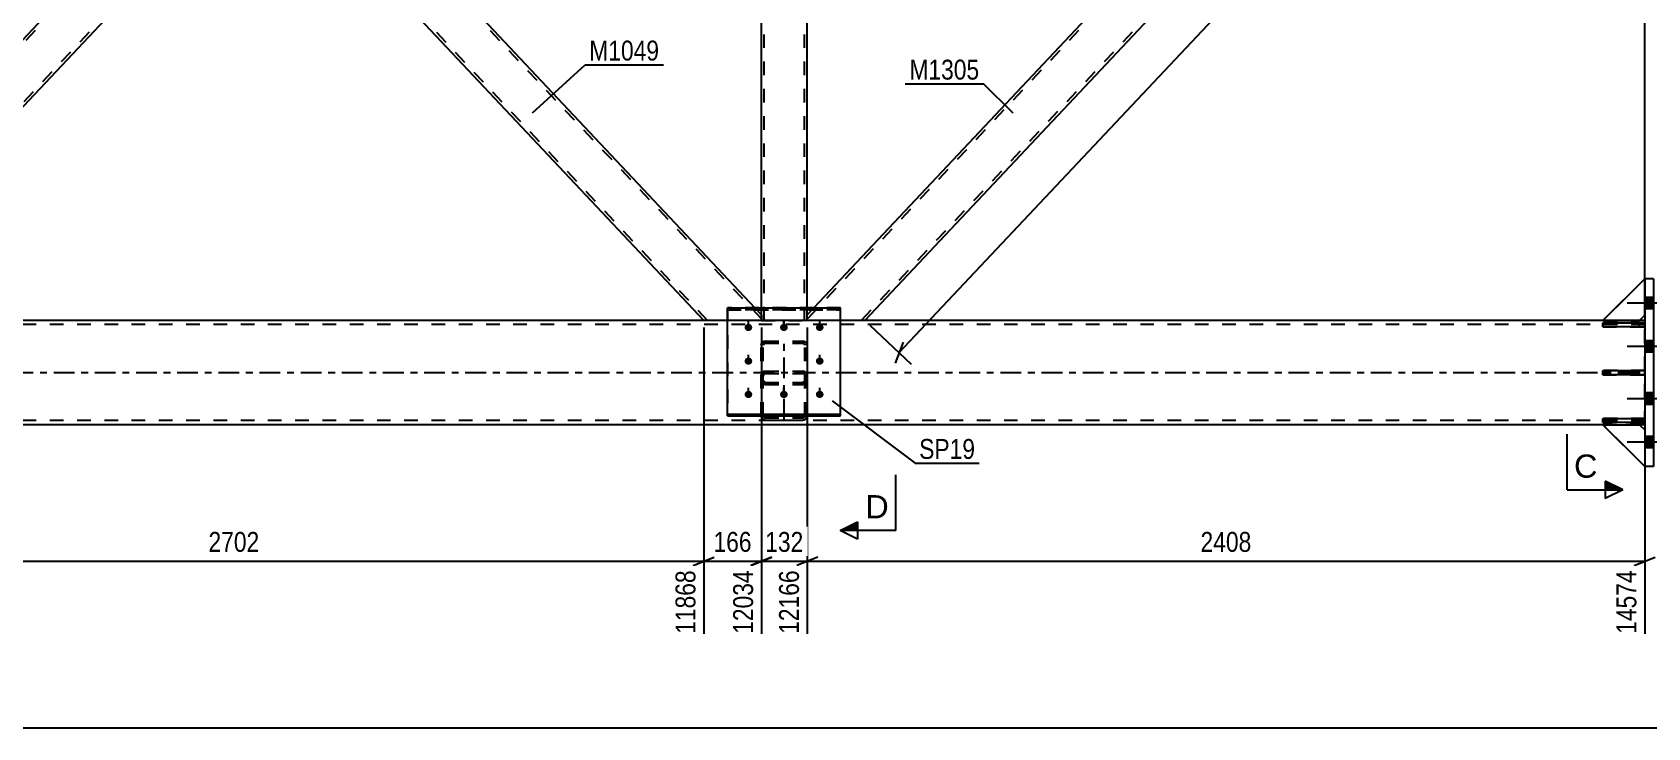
# Model space of a CAD drawing. Header units: millimetres. Extents: x 0 to 1189, y 0 to 841.
# Drawn here: x 552.4 to 784.7, y 419.2 to 519.2 of the extents above; entities that cross this region are included whole.
import ezdxf

# ---------------------------------------------------------------- set-up
doc = ezdxf.new("R2010")
doc.units = ezdxf.units.MM
doc.linetypes.add('DXK_LINE_DOT2', pattern=[3.9198, 1.9599, -1.9599])
doc.linetypes.add('DXK_LINE_DOT3', pattern=[5.9187, 2.979, -0.9799, 0.9799, -0.9799])
doc.styles.add('Arial', font='arial.ttf', dxfattribs={"height": 0.2})
doc.styles.add('Arial Narrow', font='ARIALN.TTF', dxfattribs={"height": 0.2})

# ---------------------------------------------------------------- blocks, each defined once
blk = doc.blocks.new('Part-814738513-4260 - 4109')
at = {"color": 7, "linetype": 'DXK_LINE_DOT2'}
for p, q in [((778.23, 462.73), (783.48, 462.73)), ((784.23, 456.73), (778.23, 462.73)), ((783.48, 462.73), (784.23, 461.98)), ((784.23, 461.98), (784.23, 456.73))]:
    blk.add_line(p, q, dxfattribs=at)
blk = doc.blocks.new('Part-814738513-4264 - 4109')
at = {"color": 2, "linetype": 'Continuous'}
for p, q in [((778.23, 463.65), (784.23, 463.65)), ((778.23, 463.05), (778.23, 463.65)), ((784.23, 463.05), (778.23, 463.05)), ((784.23, 463.65), (784.23, 463.05))]:
    blk.add_line(p, q, dxfattribs=at)
at = {"color": 7, "linetype": 'DXK_LINE_DOT2'}
blk.add_line((783.48, 463.05), (783.48, 463.65), dxfattribs=at)
blk = doc.blocks.new('Part-814738513-4386 - 4109')
at = {"color": 7, "linetype": 'DXK_LINE_DOT2'}
for p, q in [((657.23, 474.39), (657.18, 474.17)), ((657.18, 464.04), (657.18, 474.17)), ((657.36, 474.57), (657.23, 474.39)), ((657.55, 474.69), (657.36, 474.57)), ((657.48, 474.17), (657.51, 474.28)), ((657.48, 464.04), (657.48, 474.17)), ((657.51, 474.28), (657.57, 474.37)), ((657.78, 474.74), (657.55, 474.69)), ((657.57, 474.37), (657.67, 474.43)), ((657.67, 474.43), (657.78, 474.45)), ((657.78, 474.74), (663.18, 474.74)), ((657.78, 474.45), (663.18, 474.45)), ((663.41, 474.69), (663.18, 474.74)), ((663.18, 474.45), (663.3, 474.43)), ((663.3, 474.43), (663.4, 474.37)), ((663.4, 474.37), (663.46, 474.28)), ((663.61, 474.57), (663.41, 474.69)), ((663.46, 474.28), (663.48, 474.17)), ((663.48, 464.04), (663.48, 474.17)), ((663.74, 474.39), (663.61, 474.57)), ((663.78, 474.17), (663.74, 474.39)), ((663.78, 464.04), (663.78, 474.17)), ((657.18, 469.79), (657.23, 470.03)), ((657.51, 469.91), (657.48, 469.79)), ((657.57, 470.01), (657.51, 469.91)), ((657.55, 470.38), (657.78, 470.43)), ((657.67, 470.08), (657.57, 470.01)), ((657.78, 470.11), (657.67, 470.08)), ((657.78, 470.43), (663.18, 470.43)), ((657.78, 470.11), (663.18, 470.11)), ((663.18, 470.43), (663.41, 470.38)), ((663.3, 470.08), (663.18, 470.11)), ((663.4, 470.01), (663.3, 470.08)), ((663.46, 469.91), (663.4, 470.01)), ((663.48, 469.79), (663.46, 469.91)), ((663.74, 470.03), (663.78, 469.79)), ((657.18, 469.1), (657.23, 468.88)), ((657.23, 468.88), (657.36, 468.7)), ((657.36, 468.7), (657.55, 468.58)), ((657.51, 468.99), (657.48, 469.1)), ((657.57, 468.9), (657.51, 468.99)), ((657.55, 468.58), (657.78, 468.53)), ((657.67, 468.84), (657.57, 468.9)), ((657.78, 468.82), (657.67, 468.84)), ((657.78, 468.82), (663.18, 468.82)), ((657.78, 468.53), (663.18, 468.53)), ((663.3, 468.84), (663.18, 468.82)), ((663.18, 468.53), (663.41, 468.58)), ((663.4, 468.9), (663.3, 468.84)), ((663.46, 468.99), (663.4, 468.9)), ((663.41, 468.58), (663.61, 468.7)), ((663.48, 469.1), (663.46, 468.99)), ((663.61, 468.7), (663.74, 468.88)), ((663.74, 468.88), (663.78, 469.1)), ((657.19, 464), (657.18, 464.04)), ((657.48, 464.04), (657.51, 463.92)), ((657.51, 463.92), (657.57, 463.82)), ((657.57, 463.82), (657.67, 463.75)), ((657.67, 463.75), (657.78, 463.72)), ((657.78, 463.72), (663.18, 463.72)), ((663.18, 463.72), (663.3, 463.75)), ((663.3, 463.75), (663.4, 463.82)), ((663.4, 463.82), (663.46, 463.92)), ((663.46, 463.92), (663.48, 464.04)), ((663.78, 464.04), (663.78, 464))]:
    blk.add_line(p, q, dxfattribs=at)
at = {"color": 7, "linetype": 'DXK_LINE_DOT3'}
blk.add_line((660.48, 463.49), (660.48, 475.05), dxfattribs=at)
at = {"color": 2, "linetype": 'Continuous'}
for p, q in [((657.23, 463.8), (657.19, 464)), ((657.78, 463.4), (657.55, 463.45)), ((657.78, 463.4), (663.18, 463.4)), ((663.41, 463.45), (663.18, 463.4)), ((663.78, 464), (663.74, 463.8))]:
    blk.add_line(p, q, dxfattribs=at)
at = {"color": 7, "linetype": 'DXK_LINE_DOT2'}
for centre, start, end in [((657.81, 469.81), 114.3199, 159.2417), ((663.16, 469.81), 20.7583, 65.6801)]:
    blk.add_arc(centre, 0.621, start, end, dxfattribs=at)
at = {"color": 2, "linetype": 'Continuous'}
for centre, start, end in [((657.81, 464.02), 200.7583, 245.6801), ((663.16, 464.02), 294.3199, 339.2417)]:
    blk.add_arc(centre, 0.621, start, end, dxfattribs=at)
blk = doc.blocks.new('Part-814738513-4265 - 4109')
at = {"color": 2, "linetype": 'Continuous'}
for p, q in [((778.23, 477.4), (784.23, 477.4)), ((778.23, 476.8), (778.23, 477.4)), ((784.23, 476.8), (778.23, 476.8)), ((784.23, 477.4), (784.23, 476.8))]:
    blk.add_line(p, q, dxfattribs=at)
at = {"color": 7, "linetype": 'DXK_LINE_DOT2'}
blk.add_line((783.48, 476.8), (783.48, 477.4), dxfattribs=at)
blk = doc.blocks.new('Part-814738513-4251 - 4109')
at = {"color": 2, "linetype": 'Continuous'}
for p, q in [((784.23, 483.73), (778.23, 477.73)), ((783.48, 477.73), (784.23, 478.48)), ((778.23, 477.73), (783.48, 477.73))]:
    blk.add_line(p, q, dxfattribs=at)
at = {"color": 7, "linetype": 'DXK_LINE_DOT2'}
for p in [(784.23, 478.48), (784.23, 483.73), (784.23, 483.73)]:
    blk.add_line(p, (784.23, 483.73), dxfattribs=at)
blk = doc.blocks.new('Part-814738513-4254 - 4109')
at = {"color": 7, "linetype": 'DXK_LINE_DOT2'}
for p, q in [((784.23, 483.73), (778.23, 477.73)), ((784.23, 478.48), (784.23, 483.73)), ((783.48, 477.73), (784.23, 478.48)), ((778.23, 477.73), (783.48, 477.73))]:
    blk.add_line(p, q, dxfattribs=at)
blk = doc.blocks.new('Part-814738513-4257 - 4109')
at = {"color": 2, "linetype": 'Continuous'}
for p, q in [((784.23, 456.73), (778.23, 462.73)), ((778.23, 462.73), (783.48, 462.73)), ((783.48, 462.73), (784.23, 461.98))]:
    blk.add_line(p, q, dxfattribs=at)
at = {"color": 7, "linetype": 'DXK_LINE_DOT2'}
blk.add_line((784.23, 461.98), (784.23, 456.73), dxfattribs=at)
blk = doc.blocks.new('Part-814738513-4261 - 4109')
at = {"color": 7, "linetype": 'DXK_LINE_DOT2'}
for p, q in [((784.23, 463.65), (778.23, 463.65)), ((778.23, 463.65), (778.23, 463.05)), ((778.23, 463.05), (784.23, 463.05)), ((783.48, 463.05), (783.48, 463.65)), ((784.23, 463.05), (784.23, 463.65))]:
    blk.add_line(p, q, dxfattribs=at)
blk = doc.blocks.new('Part-814738513-4262 - 4109')
at = {"color": 7, "linetype": 'DXK_LINE_DOT2'}
for p, q in [((784.23, 477.4), (778.23, 477.4)), ((778.23, 477.4), (778.23, 476.8)), ((778.23, 476.8), (784.23, 476.8)), ((783.48, 476.8), (783.48, 477.4)), ((784.23, 476.8), (784.23, 477.4))]:
    blk.add_line(p, q, dxfattribs=at)
blk = doc.blocks.new('Part-814738513-4263 - 4109')
at = {"color": 7, "linetype": 'DXK_LINE_DOT2'}
for p, q in [((784.23, 470.53), (778.23, 470.53)), ((778.23, 470.53), (778.23, 469.93)), ((778.23, 469.93), (784.23, 469.93)), ((783.48, 469.93), (783.48, 470.53)), ((784.23, 469.93), (784.23, 470.53))]:
    blk.add_line(p, q, dxfattribs=at)
blk = doc.blocks.new('Bolt-814738513-4273 - 4109')
at = {"linetype": 'Continuous'}
for points in [[(655.36, 476.21), (655.25, 476.22), (655.14, 476.25), (655.04, 476.31), (654.95, 476.38), (654.88, 476.47), (654.84, 476.56), (654.81, 476.67), (654.81, 476.78), (654.84, 476.88), (654.88, 476.98), (654.95, 477.07), (655.04, 477.14), (655.14, 477.2), (655.25, 477.23), (655.36, 477.24), (655.47, 477.23), (655.58, 477.2), (655.68, 477.14), (655.77, 477.07), (655.84, 476.98), (655.88, 476.88), (655.91, 476.78), (655.91, 476.67), (655.88, 476.56), (655.84, 476.47), (655.77, 476.38), (655.68, 476.31), (655.58, 476.25), (655.47, 476.22)], [(660.46, 476.21), (660.35, 476.22), (660.24, 476.25), (660.14, 476.31), (660.05, 476.38), (659.98, 476.47), (659.94, 476.56), (659.91, 476.67), (659.91, 476.78), (659.94, 476.88), (659.98, 476.98), (660.05, 477.07), (660.14, 477.14), (660.24, 477.2), (660.35, 477.23), (660.46, 477.24), (660.57, 477.23), (660.68, 477.2), (660.78, 477.14), (660.87, 477.07), (660.94, 476.98), (660.98, 476.88), (661.01, 476.78), (661.01, 476.67), (660.98, 476.56), (660.94, 476.47), (660.87, 476.38), (660.78, 476.31), (660.68, 476.25), (660.57, 476.22)], [(665.61, 476.21), (665.5, 476.22), (665.39, 476.25), (665.29, 476.31), (665.2, 476.38), (665.13, 476.47), (665.09, 476.56), (665.06, 476.67), (665.06, 476.78), (665.09, 476.88), (665.13, 476.98), (665.2, 477.07), (665.29, 477.14), (665.39, 477.2), (665.5, 477.23), (665.61, 477.24), (665.72, 477.23), (665.83, 477.2), (665.93, 477.14), (666.02, 477.07), (666.09, 476.98), (666.13, 476.88), (666.16, 476.78), (666.16, 476.67), (666.13, 476.56), (666.09, 476.47), (666.02, 476.38), (665.93, 476.31), (665.83, 476.25), (665.72, 476.22)], [(655.36, 471.37), (655.25, 471.38), (655.14, 471.41), (655.04, 471.47), (654.95, 471.54), (654.88, 471.63), (654.84, 471.72), (654.81, 471.83), (654.81, 471.94), (654.84, 472.04), (654.88, 472.14), (654.95, 472.23), (655.04, 472.3), (655.14, 472.36), (655.25, 472.39), (655.36, 472.4), (655.47, 472.39), (655.58, 472.36), (655.68, 472.3), (655.77, 472.23), (655.84, 472.14), (655.88, 472.04), (655.91, 471.94), (655.91, 471.83), (655.88, 471.72), (655.84, 471.63), (655.77, 471.54), (655.68, 471.47), (655.58, 471.41), (655.47, 471.38)], [(665.61, 471.37), (665.5, 471.38), (665.39, 471.41), (665.29, 471.47), (665.2, 471.54), (665.13, 471.63), (665.09, 471.72), (665.06, 471.83), (665.06, 471.94), (665.09, 472.04), (665.13, 472.14), (665.2, 472.23), (665.29, 472.3), (665.39, 472.36), (665.5, 472.39), (665.61, 472.4), (665.72, 472.39), (665.83, 472.36), (665.93, 472.3), (666.02, 472.23), (666.09, 472.14), (666.13, 472.04), (666.16, 471.94), (666.16, 471.83), (666.13, 471.72), (666.09, 471.63), (666.02, 471.54), (665.93, 471.47), (665.83, 471.41), (665.72, 471.38)], [(655.36, 466.58), (655.25, 466.59), (655.14, 466.62), (655.04, 466.67), (654.95, 466.75), (654.88, 466.83), (654.84, 466.93), (654.81, 467.04), (654.81, 467.15), (654.84, 467.25), (654.88, 467.35), (654.95, 467.44), (655.04, 467.51), (655.14, 467.56), (655.25, 467.6), (655.36, 467.61), (655.47, 467.6), (655.58, 467.56), (655.68, 467.51), (655.77, 467.44), (655.84, 467.35), (655.88, 467.25), (655.91, 467.15), (655.91, 467.04), (655.88, 466.93), (655.84, 466.83), (655.77, 466.75), (655.68, 466.67), (655.58, 466.62), (655.47, 466.59)], [(660.46, 466.58), (660.35, 466.59), (660.24, 466.62), (660.14, 466.67), (660.05, 466.75), (659.98, 466.83), (659.94, 466.93), (659.91, 467.04), (659.91, 467.15), (659.94, 467.25), (659.98, 467.35), (660.05, 467.44), (660.14, 467.51), (660.24, 467.56), (660.35, 467.6), (660.46, 467.61), (660.57, 467.6), (660.68, 467.56), (660.78, 467.51), (660.87, 467.44), (660.94, 467.35), (660.98, 467.25), (661.01, 467.15), (661.01, 467.04), (660.98, 466.93), (660.94, 466.83), (660.87, 466.75), (660.78, 466.67), (660.68, 466.62), (660.57, 466.59)], [(665.61, 466.58), (665.5, 466.59), (665.39, 466.62), (665.29, 466.67), (665.2, 466.75), (665.13, 466.83), (665.09, 466.93), (665.06, 467.04), (665.06, 467.15), (665.09, 467.25), (665.13, 467.35), (665.2, 467.44), (665.29, 467.51), (665.39, 467.56), (665.5, 467.6), (665.61, 467.61), (665.72, 467.6), (665.83, 467.56), (665.93, 467.51), (666.02, 467.44), (666.09, 467.35), (666.13, 467.25), (666.16, 467.15), (666.16, 467.04), (666.13, 466.93), (666.09, 466.83), (666.02, 466.75), (665.93, 466.67), (665.83, 466.62), (665.72, 466.59)]]:
    blk.add_hatch(color=1, dxfattribs=at).paths.add_polyline_path(points)
at = {"color": 1, "linetype": 'Continuous'}
for p, q in [((655.36, 476.23), (655.36, 477.65)), ((660.46, 476.23), (660.46, 477.65)), ((665.61, 476.23), (665.61, 477.65)), ((655.36, 471.39), (655.36, 472.81)), ((665.61, 471.39), (665.61, 472.81)), ((655.36, 466.6), (655.36, 468.02)), ((660.46, 466.6), (660.46, 468.02)), ((665.61, 466.6), (665.61, 468.02))]:
    blk.add_line(p, q, dxfattribs=at)
blk = doc.blocks.new('Bolt-814738513-4274 - 4109')
at = {"color": 1, "linetype": 'DXK_LINE_DOT2'}
for p, q in [((655.36, 476.23), (655.36, 477.65)), ((660.51, 476.23), (660.51, 477.65)), ((665.61, 476.23), (665.61, 477.65)), ((655.36, 471.39), (655.36, 472.81)), ((665.61, 471.39), (665.61, 472.81)), ((655.36, 466.6), (655.36, 468.02)), ((660.51, 466.6), (660.51, 468.02)), ((665.61, 466.6), (665.61, 468.02))]:
    blk.add_line(p, q, dxfattribs=at)
blk = doc.blocks.new('Part-814738513-4402 - 4109')
at = {"color": 7, "linetype": 'DXK_LINE_DOT2'}
for p, q in [((657.18, 474.17), (657.23, 474.39)), ((657.18, 464.04), (657.18, 474.17)), ((657.23, 474.39), (657.36, 474.57)), ((657.36, 474.57), (657.55, 474.69)), ((657.51, 474.28), (657.48, 474.17)), ((657.48, 464.04), (657.48, 474.17)), ((657.57, 474.37), (657.51, 474.28)), ((657.55, 474.69), (657.78, 474.74)), ((657.67, 474.43), (657.57, 474.37)), ((657.78, 474.45), (657.67, 474.43)), ((657.78, 474.74), (663.18, 474.74)), ((657.78, 474.45), (663.18, 474.45)), ((663.18, 474.74), (663.41, 474.69)), ((663.3, 474.43), (663.18, 474.45)), ((663.4, 474.37), (663.3, 474.43)), ((663.46, 474.28), (663.4, 474.37)), ((663.41, 474.69), (663.61, 474.57)), ((663.48, 474.17), (663.46, 474.28)), ((663.48, 464.04), (663.48, 474.17)), ((663.61, 474.57), (663.74, 474.39)), ((663.74, 474.39), (663.78, 474.17)), ((663.78, 464.04), (663.78, 474.17)), ((657.23, 470.03), (657.18, 469.79)), ((657.48, 469.79), (657.51, 469.91)), ((657.51, 469.91), (657.57, 470.01)), ((657.67, 470.4), (657.55, 470.38)), ((657.57, 470.01), (657.67, 470.08)), ((657.78, 470.43), (657.67, 470.4)), ((657.67, 470.08), (657.78, 470.11)), ((657.78, 470.43), (663.18, 470.43)), ((657.78, 470.11), (663.18, 470.11)), ((663.4, 470.38), (663.18, 470.43)), ((663.18, 470.11), (663.3, 470.08)), ((663.3, 470.08), (663.4, 470.01)), ((663.41, 470.38), (663.4, 470.38)), ((663.4, 470.01), (663.46, 469.91)), ((663.46, 469.91), (663.48, 469.79)), ((663.78, 469.79), (663.74, 470.03)), ((657.23, 468.88), (657.18, 469.1)), ((657.36, 468.7), (657.23, 468.88)), ((657.55, 468.58), (657.36, 468.7)), ((657.48, 469.1), (657.51, 468.99)), ((657.51, 468.99), (657.57, 468.9)), ((657.78, 468.53), (657.55, 468.58)), ((657.57, 468.9), (657.67, 468.84)), ((657.67, 468.84), (657.78, 468.82)), ((657.78, 468.82), (663.18, 468.82)), ((657.78, 468.53), (663.18, 468.53)), ((663.18, 468.82), (663.3, 468.84)), ((663.41, 468.58), (663.18, 468.53)), ((663.3, 468.84), (663.4, 468.9)), ((663.4, 468.9), (663.46, 468.99)), ((663.61, 468.7), (663.41, 468.58)), ((663.46, 468.99), (663.48, 469.1)), ((663.74, 468.88), (663.61, 468.7)), ((663.78, 469.1), (663.74, 468.88)), ((657.18, 464.04), (657.23, 463.8)), ((657.51, 463.92), (657.48, 464.04)), ((657.57, 463.82), (657.51, 463.92)), ((657.55, 463.45), (657.78, 463.4)), ((657.67, 463.75), (657.57, 463.82)), ((657.78, 463.72), (657.67, 463.75)), ((657.78, 463.72), (663.18, 463.72)), ((657.78, 463.4), (663.18, 463.4)), ((663.3, 463.75), (663.18, 463.72)), ((663.18, 463.4), (663.41, 463.45)), ((663.4, 463.82), (663.3, 463.75)), ((663.46, 463.92), (663.4, 463.82)), ((663.48, 464.04), (663.46, 463.92)), ((663.74, 463.8), (663.78, 464.04))]:
    blk.add_line(p, q, dxfattribs=at)
for centre, start, end in [((657.81, 469.81), 114.3199, 159.2417), ((663.16, 469.81), 20.7583, 65.6801), ((657.81, 464.02), 200.7583, 245.6801), ((663.16, 464.02), 294.3199, 339.2417)]:
    blk.add_arc(centre, 0.621, start, end, dxfattribs=at)
blk = doc.blocks.new('Part-814738513-4331 - 4109')
at = {"color": 7, "linetype": 'DXK_LINE_DOT2'}
for p, q in [((784.23, 477.13), (99.73, 477.13)), ((784.23, 477.73), (126.02, 477.73)), ((668.61, 477.73), (652.36, 477.73)), ((784.23, 462.73), (784.23, 477.73)), ((784.23, 463.33), (99.73, 463.33)), ((783.48, 462.73), (778.23, 462.73))]:
    blk.add_line(p, q, dxfattribs=at)
at = {"color": 2, "linetype": 'Continuous'}
for p, q in [((652.36, 477.73), (368.61, 477.73)), ((784.23, 477.73), (668.61, 477.73)), ((778.23, 462.73), (99.73, 462.73)), ((784.23, 462.73), (783.48, 462.73))]:
    blk.add_line(p, q, dxfattribs=at)
at = {"color": 7, "linetype": 'DXK_LINE_DOT3'}
blk.add_line((99.73, 470.23), (784.23, 470.23), dxfattribs=at)
blk = doc.blocks.new('Part-814738513-4337 - 4109')
at = {"color": 2, "linetype": 'Continuous'}
for p, q in [((778.23, 470.53), (784.23, 470.53)), ((778.23, 469.93), (778.23, 470.53)), ((784.23, 469.93), (778.23, 469.93)), ((784.23, 470.53), (784.23, 469.93))]:
    blk.add_line(p, q, dxfattribs=at)
at = {"color": 7, "linetype": 'DXK_LINE_DOT2'}
blk.add_line((783.48, 469.93), (783.48, 470.53), dxfattribs=at)
blk = doc.blocks.new('Part-814738513-4359 - 4109')
at = {"color": 7, "linetype": 'DXK_LINE_DOT2'}
for p, q in [((668.61, 479.54), (652.36, 479.54)), ((652.36, 479.54), (652.36, 464)), ((668.61, 479.27), (652.36, 479.27)), ((668.61, 464), (668.61, 479.54)), ((652.36, 464.27), (668.61, 464.27)), ((652.36, 464), (668.61, 464))]:
    blk.add_line(p, q, dxfattribs=at)
blk = doc.blocks.new('Part-814738513-4364 - 4109')
at = {"color": 2, "linetype": 'Continuous'}
for p, q in [((652.36, 479.54), (668.61, 479.54)), ((652.36, 464), (652.36, 479.54)), ((668.61, 464.27), (668.61, 479.54)), ((652.36, 464.27), (668.61, 464.27)), ((652.36, 464), (668.61, 464)), ((668.61, 464), (668.61, 464.27))]:
    blk.add_line(p, q, dxfattribs=at)
at = {"color": 7, "linetype": 'DXK_LINE_DOT2'}
blk.add_line((652.36, 479.27), (668.61, 479.27), dxfattribs=at)
blk = doc.blocks.new('Part-814738513-4447 - 4109')
at = {"color": 2, "linetype": 'Continuous'}
for p, q in [((585.53, 545.16), (590.06, 549.98)), ((590.06, 549.98), (656.3, 479.54)), ((648.94, 477.73), (585.53, 545.16))]:
    blk.add_line(p, q, dxfattribs=at)
at = {"color": 7, "linetype": 'DXK_LINE_DOT2'}
for p, q in [((657.23, 477.97), (589.78, 549.69)), ((585.8, 545.45), (585.82, 545.48)), ((649.49, 477.73), (585.8, 545.45)), ((656.3, 479.54), (657.23, 478.55)), ((657.23, 478.55), (657.23, 477.73)), ((657.23, 477.73), (648.94, 477.73))]:
    blk.add_line(p, q, dxfattribs=at)
blk = doc.blocks.new('Part-814738513-4482 - 4109')
at = {"color": 7, "linetype": 'DXK_LINE_DOT2'}
for p, q in [((649.49, 622.23), (513.83, 477.97)), ((657.23, 621.99), (521.56, 477.73)), ((657.23, 622.23), (648.94, 622.23)), ((585.53, 554.8), (581, 549.98)), ((590.06, 549.98), (585.53, 545.16)), ((522.11, 477.73), (513.83, 477.73))]:
    blk.add_line(p, q, dxfattribs=at)
at = {"color": 2, "linetype": 'Continuous'}
for p, q in [((648.94, 622.23), (585.53, 554.8)), ((657.23, 621.4), (590.06, 549.98)), ((657.23, 621.4), (657.23, 622.23)), ((581, 549.98), (513.83, 478.55)), ((585.53, 545.16), (522.11, 477.73)), ((513.83, 477.73), (513.83, 478.55))]:
    blk.add_line(p, q, dxfattribs=at)
blk = doc.blocks.new('Part-814738513-4492 - 4109')
at = {"color": 7, "linetype": 'DXK_LINE_DOT2'}
for p, q in [((799.49, 622.23), (663.83, 477.97)), ((807.23, 621.99), (671.56, 477.73)), ((807.23, 622.23), (798.94, 622.23)), ((735.53, 554.8), (731, 549.98)), ((664.76, 479.54), (663.83, 478.55)), ((663.83, 477.73), (663.83, 478.55)), ((672.11, 477.73), (663.83, 477.73))]:
    blk.add_line(p, q, dxfattribs=at)
at = {"color": 2, "linetype": 'Continuous'}
for p, q in [((807.23, 621.4), (672.11, 477.73)), ((798.94, 622.23), (735.53, 554.8)), ((807.23, 621.4), (807.23, 622.23)), ((731, 549.98), (664.76, 479.54))]:
    blk.add_line(p, q, dxfattribs=at)
blk = doc.blocks.new('Part-814738513-4522 - 4109')
at = {"color": 7, "linetype": 'DXK_LINE_DOT2'}
for p, q in [((663.83, 622.23), (657.23, 622.23)), ((657.23, 621.4), (657.23, 622.23)), ((657.63, 477.73), (657.63, 622.23)), ((663.43, 477.73), (663.43, 622.23)), ((663.83, 621.4), (663.83, 622.23)), ((657.23, 477.73), (657.23, 479.54)), ((663.83, 477.73), (663.83, 479.54)), ((657.23, 477.73), (663.83, 477.73))]:
    blk.add_line(p, q, dxfattribs=at)
at = {"color": 2, "linetype": 'Continuous'}
for p, q in [((657.23, 479.54), (657.23, 621.4)), ((663.83, 479.54), (663.83, 621.4))]:
    blk.add_line(p, q, dxfattribs=at)
blk = doc.blocks.new('Part-814738513-4554 - 4109')
at = {"color": 2, "linetype": 'Continuous'}
for p, q in [((785.48, 483.73), (784.23, 483.73)), ((784.23, 483.73), (784.23, 456.73)), ((785.48, 483.73), (785.48, 456.73)), ((785.48, 456.73), (784.23, 456.73))]:
    blk.add_line(p, q, dxfattribs=at)
blk = doc.blocks.new('Bolt-814738513-4556 - 4109')
at = {"linetype": 'Continuous'}
for points in [[(784.23, 481.05), (784.23, 479.4), (785.48, 479.4), (785.48, 481.05)], [(784.23, 481.05), (784.23, 479.4), (785.48, 479.4), (785.48, 481.05)], [(784.23, 481.05), (784.23, 479.4), (785.48, 479.4), (785.48, 481.05)], [(784.23, 474.8), (784.23, 473.15), (785.48, 473.15), (785.48, 474.8)], [(784.23, 474.8), (784.23, 473.15), (785.48, 473.15), (785.48, 474.8)], [(784.23, 467.3), (784.23, 465.65), (785.48, 465.65), (785.48, 467.3)], [(784.23, 467.3), (784.23, 465.65), (785.48, 465.65), (785.48, 467.3)], [(784.23, 461.05), (784.23, 459.4), (785.48, 459.4), (785.48, 461.05)], [(784.23, 461.05), (784.23, 459.4), (785.48, 459.4), (785.48, 461.05)], [(784.23, 461.05), (784.23, 459.4), (785.48, 459.4), (785.48, 461.05)]]:
    blk.add_hatch(color=1, dxfattribs=at).paths.add_polyline_path(points)
at = {"color": 1, "linetype": 'Continuous'}
for p, q in [((785.48, 481.05), (784.23, 481.05)), ((785.48, 481.05), (784.23, 481.05)), ((785.48, 481.05), (784.23, 481.05)), ((787.68, 480.23), (781.73, 480.23)), ((787.68, 480.23), (781.73, 480.23)), ((787.68, 480.23), (781.73, 480.23)), ((785.48, 479.4), (784.23, 479.4)), ((785.48, 479.4), (784.23, 479.4)), ((785.48, 479.4), (784.23, 479.4)), ((787.68, 473.98), (781.73, 473.98)), ((787.68, 473.98), (781.73, 473.98)), ((785.48, 474.8), (784.23, 474.8)), ((785.48, 474.8), (784.23, 474.8)), ((785.48, 473.15), (784.23, 473.15)), ((785.48, 473.15), (784.23, 473.15)), ((785.48, 467.3), (784.23, 467.3)), ((785.48, 467.3), (784.23, 467.3)), ((787.68, 466.48), (781.73, 466.48)), ((787.68, 466.48), (781.73, 466.48)), ((785.48, 465.65), (784.23, 465.65)), ((785.48, 465.65), (784.23, 465.65)), ((787.68, 460.23), (781.73, 460.23)), ((787.68, 460.23), (781.73, 460.23)), ((787.68, 460.23), (781.73, 460.23)), ((785.48, 461.05), (784.23, 461.05)), ((785.48, 461.05), (784.23, 461.05)), ((785.48, 461.05), (784.23, 461.05)), ((785.48, 459.4), (784.23, 459.4)), ((785.48, 459.4), (784.23, 459.4)), ((785.48, 459.4), (784.23, 459.4))]:
    blk.add_line(p, q, dxfattribs=at)
blk = doc.blocks.new('StraightDimension-814738513-4872 - 4109')
at = {"color": 7, "linetype": 'Continuous'}
for p, q in [((807.96, 620.72), (813.9, 615.13)), ((811.56, 615.27), (812.74, 618.28)), ((677.03, 473.1), (812.15, 616.78)), ((672.84, 477.04), (678.78, 471.46)), ((677.62, 474.61), (676.44, 471.6))]:
    blk.add_line(p, q, dxfattribs=at)
at = {"color": 0}
blk.add_wipeout([(746.96, 548.55), (743.9, 551.43), (738.07, 545.23), (741.13, 542.35)], dxfattribs=at)
at = {"color": 3, "style": 'Arial Narrow'}
blk.add_text('3945', height=2.863, rotation=46.7591, dxfattribs=at).set_placement((741.1, 543.2))
blk = doc.blocks.new('StraightDimension-814738513-4809 - 4109')
at = {"color": 7, "linetype": 'Continuous'}
for p, q in [((834.23, 621.23), (834.23, 548.35)), ((784.23, 478.73), (784.23, 553.6)), ((785.73, 551.35), (782.73, 550.15)), ((784.23, 550.75), (834.23, 550.75)), ((832.73, 550.15), (835.73, 551.35))]:
    blk.add_line(p, q, dxfattribs=at)
at = {"color": 0}
blk.add_wipeout([(813.49, 551.5), (813.49, 555.7), (804.98, 555.7), (804.98, 551.5)], dxfattribs=at)
at = {"color": 3, "style": 'Arial Narrow'}
blk.add_text('1000', height=2.863, dxfattribs=at).set_placement((805.58, 552.1))
blk = doc.blocks.new('StraightDimension-814738513-5536 - 4109')
at = {"color": 7, "linetype": 'Continuous'}
blk.add_line((73.63, 419.15), (835.48, 419.15), dxfattribs=at)
blk = doc.blocks.new('StraightDimension-814738513-17032 - 4109')
at = {"color": 7, "linetype": 'Continuous'}
for p, q in [((663.83, 476.73), (663.83, 432.66)), ((784.23, 461.73), (784.23, 432.66)), ((665.33, 443.7), (662.33, 442.5)), ((782.73, 442.5), (785.73, 443.7)), ((663.83, 443.1), (784.23, 443.1))]:
    blk.add_line(p, q, dxfattribs=at)
at = {"color": 0}
blk.add_wipeout([(728.29, 443.85), (728.29, 448.05), (719.77, 448.05), (719.77, 443.85)], dxfattribs=at)
at = {"color": 0, "linetype": 'Continuous'}
blk.add_wipeout([(783.63, 442.4), (779.43, 442.4), (779.43, 432.06), (783.63, 432.06)], dxfattribs=at)
at = {"color": 3, "style": 'Arial Narrow'}
blk.add_text('2408', height=2.863, dxfattribs=at).set_placement((720.37, 444.45))
at = {"color": 3, "linetype": 'Continuous', "style": 'Arial Narrow'}
blk.add_text('14574', height=2.863, rotation=90.0002, dxfattribs=at).set_placement((783.03, 432.66))
blk = doc.blocks.new('StraightDimension-814738513-17033 - 4109')
at = {"color": 7, "linetype": 'Continuous'}
for p, q in [((657.23, 476.73), (657.23, 432.66)), ((663.83, 476.73), (663.83, 432.66)), ((655.73, 442.5), (658.73, 443.7)), ((665.33, 443.7), (662.33, 442.5)), ((657.23, 443.1), (663.83, 443.1))]:
    blk.add_line(p, q, dxfattribs=at)
at = {"color": 0}
blk.add_wipeout([(663.87, 443.85), (663.87, 448.05), (657.18, 448.05), (657.18, 443.85)], dxfattribs=at)
at = {"color": 0, "linetype": 'Continuous'}
blk.add_wipeout([(663.23, 442.4), (659.03, 442.4), (659.03, 432.06), (663.23, 432.06)], dxfattribs=at)
at = {"color": 3, "style": 'Arial Narrow'}
blk.add_text('132', height=2.863, dxfattribs=at).set_placement((657.78, 444.45))
at = {"color": 3, "linetype": 'Continuous', "style": 'Arial Narrow'}
blk.add_text('12166', height=2.863, rotation=90.0002, dxfattribs=at).set_placement((662.63, 432.66))
blk = doc.blocks.new('StraightDimension-814738513-17034 - 4109')
at = {"color": 7, "linetype": 'Continuous'}
for p, q in [((648.94, 476.73), (648.94, 432.66)), ((657.23, 476.73), (657.23, 432.66)), ((647.44, 442.5), (650.44, 443.7)), ((658.73, 443.7), (655.73, 442.5)), ((648.94, 443.1), (657.23, 443.1))]:
    blk.add_line(p, q, dxfattribs=at)
at = {"color": 0}
blk.add_wipeout([(656.43, 443.85), (656.43, 448.05), (649.74, 448.05), (649.74, 443.85)], dxfattribs=at)
at = {"color": 0, "linetype": 'Continuous'}
blk.add_wipeout([(656.63, 442.4), (652.43, 442.4), (652.43, 432.06), (656.63, 432.06)], dxfattribs=at)
at = {"color": 3, "style": 'Arial Narrow'}
blk.add_text('166', height=2.863, dxfattribs=at).set_placement((650.34, 444.45))
at = {"color": 3, "linetype": 'Continuous', "style": 'Arial Narrow'}
blk.add_text('12034', height=2.863, rotation=90.0002, dxfattribs=at).set_placement((656.03, 432.66))
blk = doc.blocks.new('StraightDimension-814738513-17035 - 4109')
at = {"color": 7, "linetype": 'Continuous'}
for p, q in [((513.83, 476.73), (513.83, 434.49)), ((648.94, 476.73), (648.94, 432.66)), ((515.33, 443.7), (512.33, 442.5)), ((647.44, 442.5), (650.44, 443.7)), ((513.83, 443.1), (648.94, 443.1))]:
    blk.add_line(p, q, dxfattribs=at)
at = {"color": 0}
blk.add_wipeout([(585.64, 443.85), (585.64, 448.05), (577.13, 448.05), (577.13, 443.85)], dxfattribs=at)
at = {"color": 0, "linetype": 'Continuous'}
blk.add_wipeout([(648.34, 442.4), (644.14, 442.4), (644.14, 432.06), (648.34, 432.06)], dxfattribs=at)
at = {"color": 3, "style": 'Arial Narrow'}
blk.add_text('2702', height=2.863, dxfattribs=at).set_placement((577.73, 444.45))
at = {"color": 3, "linetype": 'Continuous', "style": 'Arial Narrow'}
blk.add_text('11868', height=2.863, rotation=90.0002, dxfattribs=at).set_placement((647.74, 432.66))
blk = doc.blocks.new('Mark-814738513-4360 - 4109')
at = {"color": 0}
blk.add_wipeout([(687.96, 457.82), (687.96, 460.82), (679.92, 460.82), (679.92, 457.82)], dxfattribs=at)
blk.add_wipeout([(687.96, 457.82), (687.96, 460.82), (679.92, 460.82), (679.92, 457.82)], dxfattribs=at)
at = {"color": 30, "linetype": 'Continuous'}
for p, q in [((667.4, 466.15), (679.32, 457.22)), ((679.32, 457.22), (688.56, 457.22))]:
    blk.add_line(p, q, dxfattribs=at)
at = {"color": 3, "style": 'Arial Narrow'}
blk.add_text('SP19', height=2.863, dxfattribs=at).set_placement((679.92, 457.82))
blk = doc.blocks.new('Mark-814738513-4443 - 4109')
at = {"color": 0}
blk.add_wipeout([(642.54, 515.12), (642.54, 518.12), (632.48, 518.12), (632.48, 515.12)], dxfattribs=at)
blk.add_wipeout([(642.54, 515.12), (642.54, 518.12), (632.48, 518.12), (632.48, 515.12)], dxfattribs=at)
at = {"color": 30, "linetype": 'Continuous'}
for p, q in [((624.33, 507.61), (631.88, 514.52)), ((631.88, 514.52), (643.14, 514.52))]:
    blk.add_line(p, q, dxfattribs=at)
at = {"color": 3, "style": 'Arial Narrow'}
blk.add_text('M1049', height=2.863, dxfattribs=at).set_placement((632.48, 515.12))
blk = doc.blocks.new('Mark-814738513-4488 - 4109')
at = {"color": 0}
blk.add_wipeout([(688.57, 512.38), (688.57, 515.38), (678.51, 515.38), (678.51, 512.38)], dxfattribs=at)
blk.add_wipeout([(688.57, 512.38), (688.57, 515.38), (678.51, 515.38), (678.51, 512.38)], dxfattribs=at)
at = {"color": 30, "linetype": 'Continuous'}
for p in [(677.91, 511.78), (693.41, 507.54)]:
    blk.add_line(p, (689.17, 511.78), dxfattribs=at)
at = {"color": 3, "style": 'Arial Narrow'}
blk.add_text('M1305', height=2.863, dxfattribs=at).set_placement((678.51, 512.38))
blk = doc.blocks.new('SectionMark-814738513-5700 - 4109')
at = {"color": 6, "linetype": 'Continuous'}
for p, q in [((668.54, 656.94), (671.04, 658.19)), ((676.54, 656.94), (668.54, 656.94)), ((676.54, 447.52), (668.54, 447.52)), ((671.04, 446.27), (668.54, 447.52))]:
    blk.add_line(p, q, dxfattribs=at)
at = {"color": 0, "linetype": 'Continuous'}
for points in [[(675.54, 651.69), (675.54, 655.19), (672.17, 655.19), (672.17, 651.69)], [(675.54, 449.27), (675.54, 452.77), (672.17, 452.77), (672.17, 449.27)]]:
    blk.add_wipeout(points, dxfattribs=at)
at = {"linetype": 'Continuous'}
for points in [[(671.04, 656.94), (671.04, 655.69), (668.54, 656.94)], [(671.04, 448.77), (671.04, 447.52), (668.54, 447.52)]]:
    blk.add_hatch(color=6, dxfattribs=at).paths.add_polyline_path(points)
at = {"color": 6, "linetype": 'Continuous'}
for p, q in [((671.04, 655.69), (671.04, 658.19)), ((668.54, 656.94), (671.04, 655.69)), ((676.54, 656.94), (676.54, 648.94)), ((676.54, 447.52), (676.54, 455.52)), ((668.54, 447.52), (671.04, 448.77)), ((671.04, 448.77), (671.04, 446.27))]:
    blk.add_line(p, q, dxfattribs=at)
at = {"color": 3, "linetype": 'Continuous', "style": 'Arial'}
for p in [(672.17, 651.69), (672.17, 449.27)]:
    blk.add_text('D', height=3.34, dxfattribs=at).set_placement(p)
blk = doc.blocks.new('SectionMark-814738513-5702 - 4109')
at = {"color": 6, "linetype": 'Continuous'}
for p, q in [((778.57, 648.59), (781.07, 647.34)), ((773.07, 647.34), (781.07, 647.34)), ((773.07, 453.36), (781.07, 453.36)), ((781.07, 453.36), (778.57, 452.11))]:
    blk.add_line(p, q, dxfattribs=at)
at = {"color": 0, "linetype": 'Continuous'}
for points in [[(777.44, 642.09), (777.44, 645.59), (774.07, 645.59), (774.07, 642.09)], [(777.44, 455.11), (777.44, 458.61), (774.07, 458.61), (774.07, 455.11)]]:
    blk.add_wipeout(points, dxfattribs=at)
at = {"linetype": 'Continuous'}
for points in [[(778.57, 646.09), (778.57, 647.34), (781.07, 647.34)], [(778.57, 453.36), (778.57, 454.61), (781.07, 453.36)]]:
    blk.add_hatch(color=6, dxfattribs=at).paths.add_polyline_path(points)
at = {"color": 6, "linetype": 'Continuous'}
for p, q in [((778.57, 646.09), (778.57, 648.59)), ((773.07, 647.34), (773.07, 639.34)), ((781.07, 647.34), (778.57, 646.09)), ((773.07, 453.36), (773.07, 461.36)), ((781.07, 453.36), (778.57, 454.61)), ((778.57, 454.61), (778.57, 452.11))]:
    blk.add_line(p, q, dxfattribs=at)
at = {"color": 3, "linetype": 'Continuous', "style": 'Arial'}
for p in [(774.07, 642.09), (774.07, 455.11)]:
    blk.add_text('C', height=3.34, dxfattribs=at).set_placement(p)

msp = doc.modelspace()

# ---------------------------------------------------------------- block references
for name in ['Part-814738513-4482 - 4109', 'Part-814738513-4522 - 4109', 'Part-814738513-4492 - 4109', 'Part-814738513-4447 - 4109', 'Part-814738513-4251 - 4109', 'Part-814738513-4254 - 4109', 'Part-814738513-4554 - 4109', 'Bolt-814738513-4556 - 4109', 'Part-814738513-4359 - 4109', 'Part-814738513-4364 - 4109', 'Part-814738513-4331 - 4109', 'Bolt-814738513-4273 - 4109', 'Bolt-814738513-4274 - 4109', 'Part-814738513-4265 - 4109', 'Part-814738513-4262 - 4109', 'Part-814738513-4386 - 4109', 'Part-814738513-4402 - 4109', 'Part-814738513-4263 - 4109', 'Part-814738513-4337 - 4109', 'Part-814738513-4264 - 4109', 'Part-814738513-4261 - 4109', 'Part-814738513-4260 - 4109', 'Part-814738513-4257 - 4109']:
    msp.add_blockref(name, (0, 0))

# ---------------------------------------------------------------- next in the draw order: block references
msp.add_blockref('StraightDimension-814738513-4872 - 4109', (0, 0))

# ---------------------------------------------------------------- next in the draw order: block references
msp.add_blockref('StraightDimension-814738513-4809 - 4109', (0, 0))

# ---------------------------------------------------------------- next in the draw order: block references
msp.add_blockref('StraightDimension-814738513-5536 - 4109', (0, 0))

# ---------------------------------------------------------------- next in the draw order: block references
for name in ['Mark-814738513-4443 - 4109', 'Mark-814738513-4488 - 4109', 'StraightDimension-814738513-17032 - 4109']:
    msp.add_blockref(name, (0, 0))

# ---------------------------------------------------------------- next in the draw order: block references
for name in ['SectionMark-814738513-5702 - 4109', 'StraightDimension-814738513-17033 - 4109', 'Mark-814738513-4360 - 4109']:
    msp.add_blockref(name, (0, 0))

# ---------------------------------------------------------------- next in the draw order: block references
for name in ['SectionMark-814738513-5700 - 4109', 'StraightDimension-814738513-17034 - 4109']:
    msp.add_blockref(name, (0, 0))

# ---------------------------------------------------------------- next in the draw order: block references
msp.add_blockref('StraightDimension-814738513-17035 - 4109', (0, 0))

doc.saveas('drawing.dxf')
